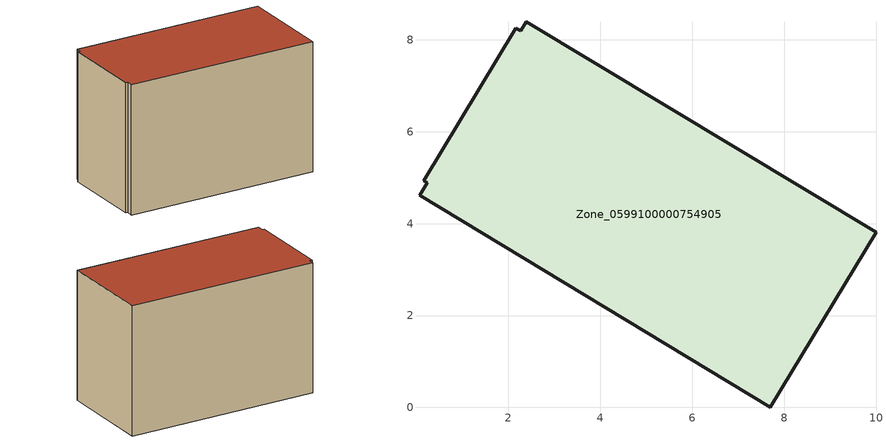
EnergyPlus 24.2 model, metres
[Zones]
Zone_0599100000754905
 floor ground (C_G): 0.07,4.62 0.23,4.88 0.16,4.93 2.17,8.25 2.27,8.19 2.4,8.4 10,3.81 7.7,0 z0
 wall outside (C_F): 10,3.81 2.4,8.4 2.27,8.19 2.17,8.25 0.16,4.93 0.23,4.88 0.07,4.62 7.7,0 10,3.81 z0:5.95
 roof outside (C_R): 0.23,4.88 0.07,4.62 7.7,0 10,3.81 2.4,8.4 2.27,8.19 2.17,8.25 0.16,4.93 z5.95
[BUILDING]
Pand.0599100000754905: North Axis=0; Terrain=City; Loads Convergence Tolerance Value=0.04; Temperature Convergence Tolerance Value=0.4; Solar Distribution=FullExterior; Maximum Number of Warmup Days=25; Minimum Number of Warmup Days=1
[Site:Location]
Rotterdam.The.Hague.AP_ZH_NLD Design_Conditions: Latitude=51.96; Longitude=4.45; Time Zone=1; Elevation=-4.5
[SITE:GROUNDTEMPERATURE:BUILDINGSURFACE]
18, 18, 18, 18, 18, 18, 18, 18, 18, 18, 18, 18
[MATERIAL] Thermal Absorptance=0.9; Solar Absorptance=0.7; Visible Absorptance=0.7
Name | Roughness | Thickness | Conductivity | Density | Specific Heat
G.TC.1946-1964 | MediumSmooth | 0.15 | 1 | 540 | 1210
F.TC.1946-1964 | Rough | 0.3 | 0.857143 | 1920 | 840
R.TC.1946-1964 | MediumRough | 0.2 | 0.235294 | 1500 | 1000
[CONSTRUCTION]
C_G: G.TC.1946-1964
C_F: F.TC.1946-1964
C_R: R.TC.1946-1964
[ZONE]
Zone_0599100000754905: Type=1; Multiplier=1; Ceiling Height=Autocalculate; Volume=Autocalculate; Floor Area=autocalculate; Part of Total Floor Area=Yes
[ZONEINFILTRATION:DESIGNFLOWRATE]
Infil_Zone_0599100000754905: Zone or ZoneList or Space or SpaceList=Zone_0599100000754905; Schedule=AlwaysOn; Design Flow Rate Calculation Method=Flow/Area; Flow Rate per Floor Area=0.003; Constant Term Coefficient=1; Temperature Term Coefficient=0; Velocity Term Coefficient=0; Velocity Squared Term Coefficient=0
[HVACTEMPLATE:ZONE:IDEALLOADSAIRSYSTEM]
Zone_0599100000754905: Maximum Heating Supply Air Temperature=50; Minimum Cooling Supply Air Temperature=13; Maximum Heating Supply Air Humidity Ratio=0.0156; Minimum Cooling Supply Air Humidity Ratio=0.0077; Heating Limit=NoLimit; Cooling Limit=NoLimit; Dehumidification Control Type=ConstantSensibleHeatRatio; Cooling Sensible Heat Ratio=0.7; Dehumidification Setpoint=60; Humidification Control Type=None; Humidification Setpoint=30; Outdoor Air Method=None; Outdoor Air Flow Rate per Person=0.00944; Outdoor Air Flow Rate per Zone Floor Area=0; Outdoor Air Flow Rate per Zone=0; Demand Controlled Ventilation Type=None; Outdoor Air Economizer Type=NoEconomizer; Heat Recovery Type=None; Sensible Heat Recovery Effectiveness=0.7; Latent Heat Recovery Effectiveness=0.65
[ZONECONTROL:THERMOSTAT]
ThermostatControl_Zone_0599100000754905: Zone or ZoneList=Zone_0599100000754905; Control Type Schedule=DualSetpointControlType; Control 1=Thermostat_Zone_0599100000754905; Temperature Difference Between Cutout And Setpoint=0
[THERMOSTATSETPOINT:DUALSETPOINT]
Thermostat_Zone_0599100000754905: Heating Setpoint Temperature Schedule=HeatingSetpoint_Zone_0599100000754905; Cooling Setpoint Temperature Schedule=CoolingSetpoint_Zone_0599100000754905
[SCHEDULE:COMPACT]
HeatingSetpoint_Zone_0599100000754905: Through: 12/31, For: AllDays, Until: 24:00, 21
CoolingSetpoint_Zone_0599100000754905: Through: 12/31, For: AllDays, Until: 24:00, 24
DualSetpointControlType: Through: 12/31, For: AllDays, Until: 24:00, 4
AlwaysOn: Through: 12/31, For: AllDays, Until: 24:00, 1
